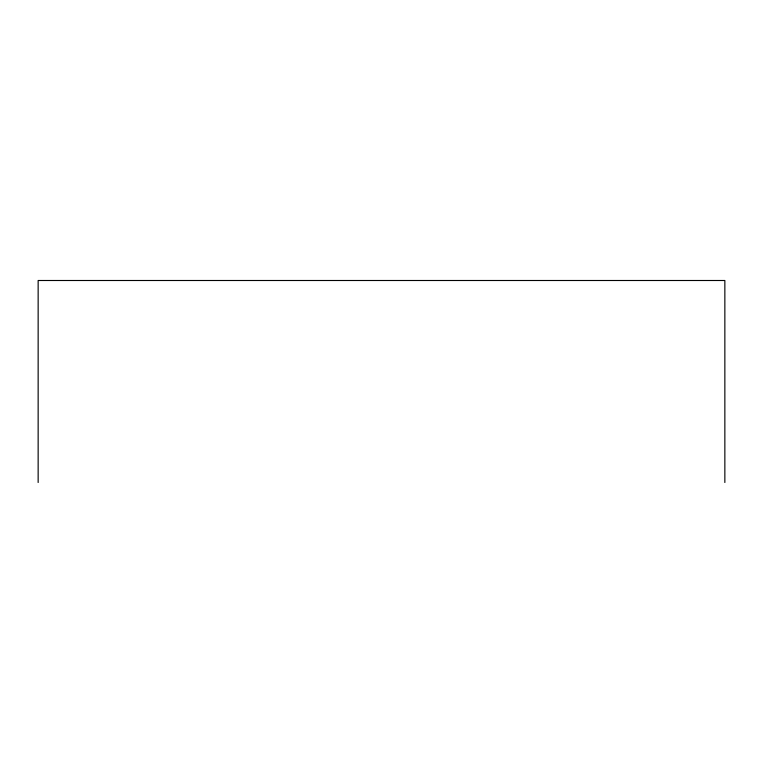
<?xml version="1.0" encoding="UTF-8"?>
<svg xmlns="http://www.w3.org/2000/svg" width="763" height="763" viewBox="0 0 763 763"><rect width="100%" height="100%" fill="white"/><g stroke="black" fill="none" stroke-linecap="round" stroke-linejoin="round"><path stroke-width="1.14" d="M724.85 482.502L724.85 280.498L38.15 280.498L38.15 482.502"/></g></svg>
